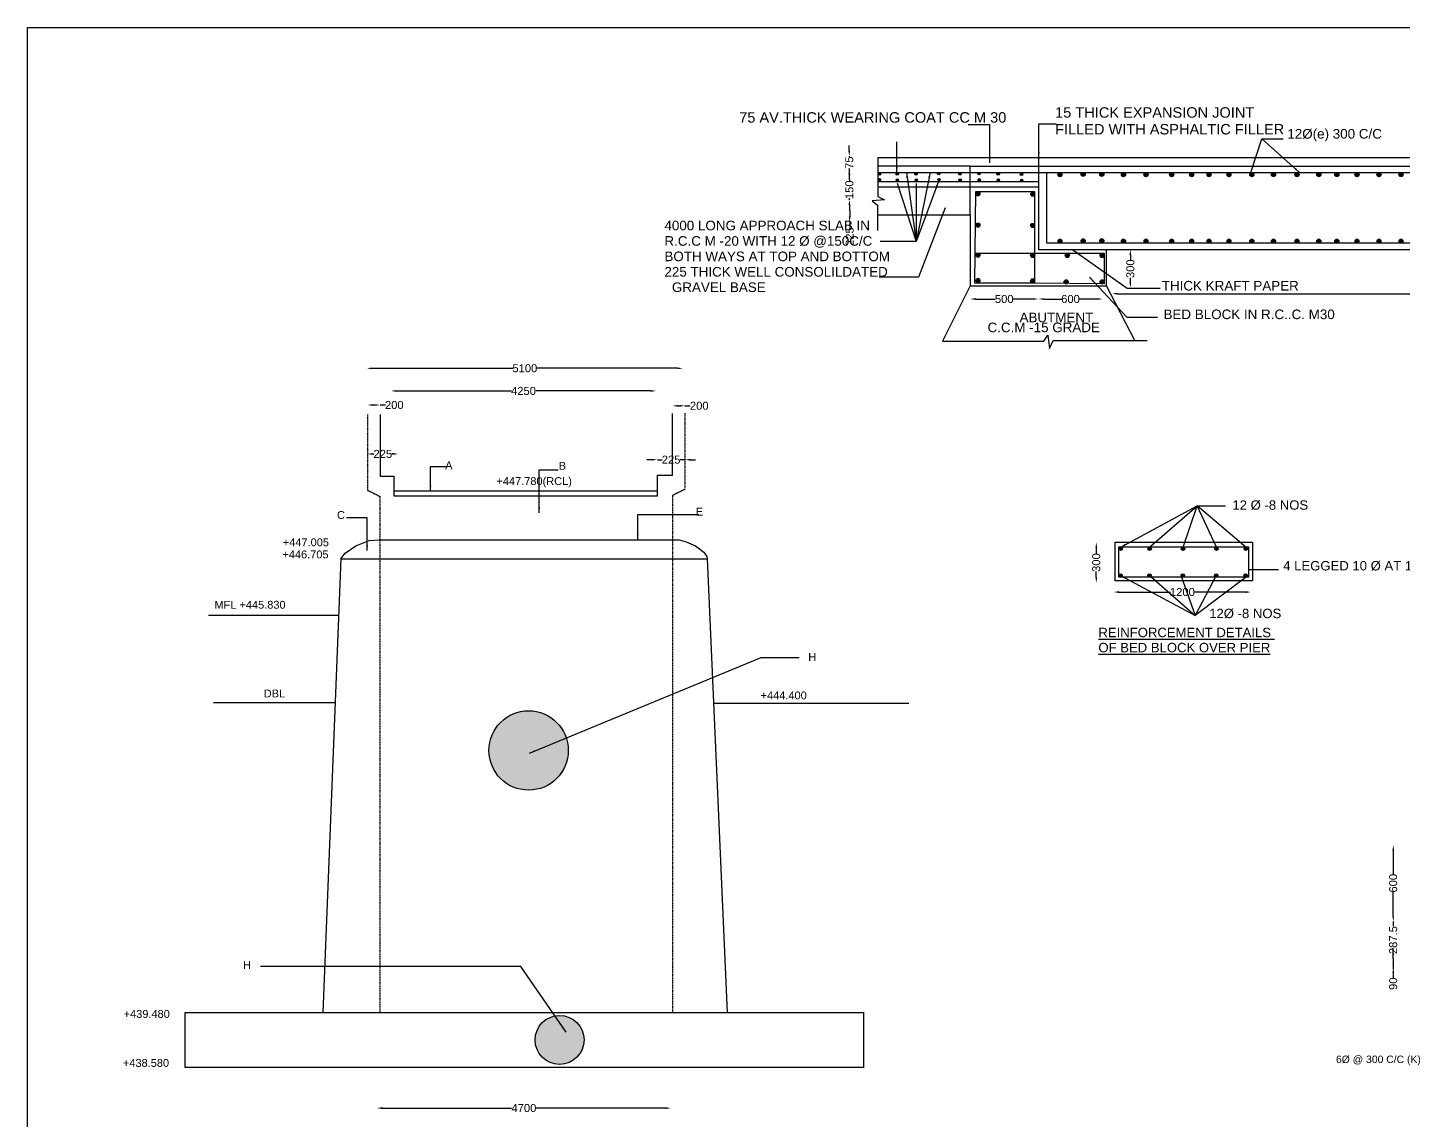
# Model space of a CAD drawing. Header units: metres. Extents: x -1552452794 to 344731, y 2311 to 4475819590.
# Drawn here: x 323314 to 333632, y 96759 to 104950 of the extents above; entities that cross this region are included whole.
import ezdxf

# ---------------------------------------------------------------- set-up
doc = ezdxf.new("R2010")
doc.units = ezdxf.units.M
doc.header["$MEASUREMENT"] = 0
doc.linetypes.add('DASHDOT', pattern=[1, 0.5, -0.25, 0, -0.25])
for name, color, linetype in [('DIMENSION', 7, 'Continuous'), ('DRAWING', 2, 'Continuous'), ('HATCH', 7, 'Continuous'), ('TEXT @ 1', 255, 'Continuous')]:
    doc.layers.add(name, color=color, linetype=linetype)
doc.styles.add('Annotative', font='arial.ttf')
doc.styles.get("Standard").update_dxf_attribs({"font": 'arial.ttf'})
doc.dimstyles.new('ISO-25', dxfattribs={"dimtxt": 60, "dimasz": 40, "dimexe": 1.25, "dimexo": 0.625, "dimtad": 0, "dimlfac": 100, "dimtxsty": 'Standard', "dimcen": 2.5, "dimse1": 1, "dimse2": 1, "dimadec": 0, "dimazin": 0, "dimtfac": 1, "dimtmove": 0, "dimatfit": 3, "dimfxl": 1, "dimarcsym": 0})
pattern_1 = [(50, (70.8844, 21.231), (8.96385498, -0.7842357), [0.9373016, -10.3103177]), (355, (70.884, 21.231), (-1.73402464, 9.40041197), [0.74984129, -8.24825417]), (100.4514445, (71.631, 21.1656), (7.2298303, 8.61617618), [0.7965838, -8.76242174]), (46.1842, (70.884, 23.73), (13.33769356, -2.06855318), [1.4059524, -15.46547656]), (96.6356355, (71.996, 23.558), (11.68080195, 12.17390577), [1.19487637, -13.14364]), (351.184164, (70.884, 23.73), (11.68080194, 12.17390576), [1.12476193, -12.37238126]), (21, (72.134, 23.1055), (7.45975921, -5.03167112), [0.9373016, -10.3103177]), (326, (72.134, 23.1055), (3.04079803, 9.0624574), [0.74984129, -8.24825417]), (71.4514447, (72.756, 22.686), (10.50055715, 4.03078625), [0.79658377, -8.76242174]), (37.5, (70.8844, 21.231), (0.151966026, 4.1602926), [0, -8.14827533, 0, -8.373227714, 0, -8.27949755]), (7.5, (70.8844, 21.231), (3.287673346, 4.9291031), [0, -4.77398953, 0, -7.960815006, 0, -3.155582086]), (327.5, (68.0975, 21.231), (6.671368383, -0.281876234), [0, -3.1243387, 0, -9.74793674, 0, -12.934762215]), (317.5, (66.848, 21.231), (7.28828447, 1.25104748), [0, -4.06164031, 0, -6.47362978, 0, -9.18555578])]

# ---------------------------------------------------------------- blocks, each defined once
blk = doc.blocks.new('*D7')
at = {"layer": 'Defpoints', "color": 0, "transparency": 16777216}
for p in [(330383, 103013), (330894, 103013), (330894, 102915)]:
    blk.add_point(p, dxfattribs=at)
at = {"layer": 'DIMENSION', "color": 0, "lineweight": -2, "transparency": 16777216}
for p, q in [((330423, 102915), (330571, 102915)), ((330854, 102915), (330705, 102915))]:
    blk.add_line(p, q, dxfattribs=at)
at = {"layer": 'DIMENSION', "color": 0, "transparency": 16777216}
for points in [[(330423, 102922), (330423, 102909), (330383, 102915)], [(330854, 102922), (330854, 102909), (330894, 102915)]]:
    blk.add_solid(points, dxfattribs=at)
at = {"layer": 'DIMENSION', "color": 0, "transparency": 16777216, "insert": (330638, 102915), "char_height": 60, "attachment_point": 5}
blk.add_mtext('500', dxfattribs=at)
blk = doc.blocks.new('*D8')
at = {"layer": 'Defpoints', "color": 0, "transparency": 16777216}
for p in [(330894, 102915), (331376, 102915), (331376, 102915)]:
    blk.add_point(p, dxfattribs=at)
at = {"layer": 'DIMENSION', "color": 0, "lineweight": -2, "transparency": 16777216}
for p, q in [((330934, 102915), (331068, 102915)), ((331336, 102915), (331202, 102915))]:
    blk.add_line(p, q, dxfattribs=at)
at = {"layer": 'DIMENSION', "color": 0, "transparency": 16777216}
for points in [[(330934, 102922), (330934, 102909), (330894, 102915)], [(331336, 102922), (331336, 102909), (331376, 102915)]]:
    blk.add_solid(points, dxfattribs=at)
at = {"layer": 'DIMENSION', "color": 0, "transparency": 16777216, "insert": (331135, 102915), "char_height": 60, "attachment_point": 5}
blk.add_mtext('600', dxfattribs=at)
blk = doc.blocks.new('*D9')
at = {"layer": 'Defpoints', "color": 0, "transparency": 16777216}
for p in [(331577, 103285), (331577, 102999), (331584, 102999)]:
    blk.add_point(p, dxfattribs=at)
at = {"layer": 'DIMENSION', "color": 0, "lineweight": -2, "transparency": 16777216}
for p, q in [((331584, 103245), (331584, 103209)), ((331584, 103039), (331584, 103075))]:
    blk.add_line(p, q, dxfattribs=at)
at = {"layer": 'DIMENSION', "color": 0, "transparency": 16777216}
for points in [[(331577, 103245), (331590, 103245), (331584, 103285)], [(331577, 103039), (331590, 103039), (331584, 102999)]]:
    blk.add_solid(points, dxfattribs=at)
at = {"layer": 'DIMENSION', "color": 0, "transparency": 16777216, "insert": (331584, 103142), "char_height": 60, "attachment_point": 5, "rotation": 90}
blk.add_mtext('300', dxfattribs=at)
blk = doc.blocks.new('*D10')
at = {"layer": 'Defpoints', "color": 0, "transparency": 16777216}
for p in [(329471, 103985), (329471, 103890), (329476, 103890)]:
    blk.add_point(p, dxfattribs=at)
at = {"layer": 'DIMENSION', "color": 0, "lineweight": -2, "transparency": 16777216}
for p, q in [((329476, 104025), (329476, 104065)), ((329476, 103985), (329476, 103981)), ((329476, 103890), (329476, 103894)), ((329476, 103850), (329476, 103810))]:
    blk.add_line(p, q, dxfattribs=at)
at = {"layer": 'DIMENSION', "color": 0, "transparency": 16777216}
for points in [[(329469, 104025), (329482, 104025), (329476, 103985)], [(329469, 103850), (329482, 103850), (329476, 103890)]]:
    blk.add_solid(points, dxfattribs=at)
at = {"layer": 'DIMENSION', "color": 0, "transparency": 16777216, "insert": (329476, 103937), "char_height": 60, "attachment_point": 5, "rotation": 90}
blk.add_mtext('75', dxfattribs=at)
blk = doc.blocks.new('*D11')
at = {"layer": 'Defpoints', "color": 0, "transparency": 16777216}
for p in [(329476, 103810), (329476, 103659), (329477, 103659)]:
    blk.add_point(p, dxfattribs=at)
at = {"layer": 'DIMENSION', "color": 0, "lineweight": -2, "transparency": 16777216}
for p, q in [((329477, 103850), (329477, 103890)), ((329477, 103810), (329477, 103798)), ((329477, 103659), (329477, 103670)), ((329477, 103619), (329477, 103579))]:
    blk.add_line(p, q, dxfattribs=at)
at = {"layer": 'DIMENSION', "color": 0, "transparency": 16777216}
for points in [[(329470, 103850), (329484, 103850), (329477, 103810)], [(329470, 103619), (329484, 103619), (329477, 103659)]]:
    blk.add_solid(points, dxfattribs=at)
at = {"layer": 'DIMENSION', "color": 0, "transparency": 16777216, "insert": (329477, 103734), "char_height": 60, "attachment_point": 5, "rotation": 90}
blk.add_mtext('150', dxfattribs=at)
blk = doc.blocks.new('*D12')
at = {"layer": 'Defpoints', "color": 0, "transparency": 16777216}
for p in [(329477, 103619), (329477, 103491), (329479, 103491)]:
    blk.add_point(p, dxfattribs=at)
at = {"layer": 'DIMENSION', "color": 0, "lineweight": -2, "transparency": 16777216}
for p, q in [((329479, 103579), (329479, 103531)), ((329479, 103491), (329479, 103451))]:
    blk.add_line(p, q, dxfattribs=at)
at = {"layer": 'DIMENSION', "color": 0, "transparency": 16777216}
for points in [[(329472, 103579), (329485, 103579), (329479, 103619)], [(329472, 103531), (329485, 103531), (329479, 103491)]]:
    blk.add_solid(points, dxfattribs=at)
at = {"layer": 'DIMENSION', "color": 0, "transparency": 16777216, "insert": (329479, 103383), "char_height": 60, "attachment_point": 5, "rotation": 90}
blk.add_mtext('225', dxfattribs=at)
blk = doc.blocks.new('*D13')
at = {"layer": 'Defpoints', "color": 0, "transparency": 16777216}
for p in [(331446, 102935), (340674, 102955), (340674, 102939)]:
    blk.add_point(p, dxfattribs=at)
at = {"layer": 'DIMENSION', "color": 0, "lineweight": -2, "transparency": 16777216}
for p, q in [((331486, 102955), (335970, 102955)), ((340634, 102955), (336150, 102955))]:
    blk.add_line(p, q, dxfattribs=at)
at = {"layer": 'DIMENSION', "color": 0, "transparency": 16777216}
for points in [[(331486, 102962), (331486, 102949), (331446, 102955)], [(340634, 102962), (340634, 102949), (340674, 102955)]]:
    blk.add_solid(points, dxfattribs=at)
at = {"layer": 'DIMENSION', "color": 0, "transparency": 16777216, "insert": (336060, 102955), "char_height": 60, "attachment_point": 5}
blk.add_mtext('9800', dxfattribs=at)
blk = doc.blocks.new('*D18')
at = {"layer": 'Defpoints', "color": 0, "transparency": 16777216}
for p in [(325934, 97156), (328138, 97156), (328138, 96852)]:
    blk.add_point(p, dxfattribs=at)
at = {"layer": 'DIMENSION', "color": 0, "lineweight": -2, "transparency": 16777216}
for p, q in [((325974, 96852), (326944, 96852)), ((328098, 96852), (327127, 96852))]:
    blk.add_line(p, q, dxfattribs=at)
at = {"layer": 'DIMENSION', "color": 0, "transparency": 16777216}
for points in [[(325974, 96859), (325974, 96845), (325934, 96852)], [(328098, 96859), (328098, 96845), (328138, 96852)]]:
    blk.add_solid(points, dxfattribs=at)
at = {"layer": 'DIMENSION', "color": 0, "transparency": 16777216, "insert": (327036, 96852), "char_height": 60, "attachment_point": 5}
blk.add_mtext('4700', dxfattribs=at)
blk = doc.blocks.new('*D24')
at = {"layer": 'Defpoints', "color": 0, "transparency": 16777216}
for p in [(325858, 102388), (328228, 102396), (328228, 102388)]:
    blk.add_point(p, dxfattribs=at)
at = {"layer": 'DIMENSION', "color": 0, "lineweight": -2, "transparency": 16777216}
for p, q in [((325898, 102396), (326953, 102396)), ((328188, 102396), (327133, 102396))]:
    blk.add_line(p, q, dxfattribs=at)
at = {"layer": 'DIMENSION', "color": 0, "transparency": 16777216}
for points in [[(325898, 102402), (325898, 102389), (325858, 102396)], [(328188, 102402), (328188, 102389), (328228, 102396)]]:
    blk.add_solid(points, dxfattribs=at)
at = {"layer": 'DIMENSION', "color": 0, "transparency": 16777216, "insert": (327043, 102396), "char_height": 60, "attachment_point": 5}
blk.add_mtext('5100', dxfattribs=at)
blk = doc.blocks.new('*D25')
at = {"layer": 'Defpoints', "color": 0, "transparency": 16777216}
for p in [(326040, 102217), (328027, 102226), (328027, 102217)]:
    blk.add_point(p, dxfattribs=at)
at = {"layer": 'DIMENSION', "color": 0, "lineweight": -2, "transparency": 16777216}
for p, q in [((326080, 102226), (326942, 102226)), ((327987, 102226), (327125, 102226))]:
    blk.add_line(p, q, dxfattribs=at)
at = {"layer": 'DIMENSION', "color": 0, "transparency": 16777216}
for points in [[(326080, 102233), (326080, 102220), (326040, 102226)], [(327987, 102233), (327987, 102220), (328027, 102226)]]:
    blk.add_solid(points, dxfattribs=at)
at = {"layer": 'DIMENSION', "color": 0, "transparency": 16777216, "insert": (327033, 102226), "char_height": 60, "attachment_point": 5}
blk.add_mtext('4250', dxfattribs=at)
blk = doc.blocks.new('*D26')
at = {"layer": 'Defpoints', "color": 0, "transparency": 16777216}
for p in [(328151, 102056), (328244, 102115), (328244, 102060)]:
    blk.add_point(p, dxfattribs=at)
at = {"layer": 'DIMENSION', "color": 0, "lineweight": -2, "transparency": 16777216}
for p, q in [((328191, 102115), (328204, 102115)), ((328244, 102115), (328284, 102115))]:
    blk.add_line(p, q, dxfattribs=at)
at = {"layer": 'DIMENSION', "color": 0, "transparency": 16777216}
for points in [[(328191, 102121), (328191, 102108), (328151, 102115)], [(328204, 102121), (328204, 102108), (328244, 102115)]]:
    blk.add_solid(points, dxfattribs=at)
at = {"layer": 'DIMENSION', "color": 0, "transparency": 16777216, "insert": (328351, 102115), "char_height": 60, "attachment_point": 5}
blk.add_mtext('200', dxfattribs=at)
blk = doc.blocks.new('*D27')
at = {"layer": 'Defpoints', "color": 0, "transparency": 16777216}
for p in [(325957, 102121), (325863, 102048), (325957, 102048)]:
    blk.add_point(p, dxfattribs=at)
at = {"layer": 'DIMENSION', "color": 0, "lineweight": -2, "transparency": 16777216}
for p, q in [((325903, 102121), (325917, 102121)), ((325957, 102121), (325997, 102121))]:
    blk.add_line(p, q, dxfattribs=at)
at = {"layer": 'DIMENSION', "color": 0, "transparency": 16777216}
for points in [[(325903, 102127), (325903, 102114), (325863, 102121)], [(325917, 102127), (325917, 102114), (325957, 102121)]]:
    blk.add_solid(points, dxfattribs=at)
at = {"layer": 'DIMENSION', "color": 0, "transparency": 16777216, "insert": (326064, 102121), "char_height": 60, "attachment_point": 5}
blk.add_mtext('200', dxfattribs=at)
blk = doc.blocks.new('*D28')
at = {"layer": 'Defpoints', "color": 0, "transparency": 16777216}
for p in [(326093, 101754), (325863, 101695), (326093, 101695)]:
    blk.add_point(p, dxfattribs=at)
at = {"layer": 'DIMENSION', "color": 0, "lineweight": -2, "transparency": 16777216}
for p, q in [((325903, 101754), (325910, 101754)), ((326053, 101754), (326045, 101754))]:
    blk.add_line(p, q, dxfattribs=at)
at = {"layer": 'DIMENSION', "color": 0, "transparency": 16777216}
for points in [[(325903, 101761), (325903, 101747), (325863, 101754)], [(326053, 101761), (326053, 101747), (326093, 101754)]]:
    blk.add_solid(points, dxfattribs=at)
at = {"layer": 'DIMENSION', "color": 0, "transparency": 16777216, "insert": (325978, 101754), "char_height": 60, "attachment_point": 5}
blk.add_mtext('225', dxfattribs=at)
blk = doc.blocks.new('*D29')
at = {"layer": 'Defpoints', "color": 0, "transparency": 16777216}
for p in [(328037, 101711), (328244, 101711), (328244, 101711)]:
    blk.add_point(p, dxfattribs=at)
at = {"layer": 'DIMENSION', "color": 0, "lineweight": -2, "transparency": 16777216}
for p, q in [((327997, 101711), (327957, 101711)), ((328037, 101711), (328072, 101711)), ((328244, 101711), (328208, 101711)), ((328284, 101711), (328324, 101711))]:
    blk.add_line(p, q, dxfattribs=at)
at = {"layer": 'DIMENSION', "color": 0, "transparency": 16777216}
for points in [[(327997, 101717), (327997, 101704), (328037, 101711)], [(328284, 101717), (328284, 101704), (328244, 101711)]]:
    blk.add_solid(points, dxfattribs=at)
at = {"layer": 'DIMENSION', "color": 0, "transparency": 16777216, "insert": (328140, 101711), "char_height": 60, "attachment_point": 5}
blk.add_mtext('225', dxfattribs=at)
blk = doc.blocks.new('*D30')
at = {"layer": 'Defpoints', "color": 0, "transparency": 16777216}
for p in [(331459, 100726), (332488, 100720), (332488, 100719)]:
    blk.add_point(p, dxfattribs=at)
at = {"layer": 'HATCH', "color": 0, "lineweight": -2, "transparency": 16777216}
for p, q in [((331499, 100719), (331886, 100719)), ((332448, 100719), (332061, 100719))]:
    blk.add_line(p, q, dxfattribs=at)
at = {"layer": 'HATCH', "color": 0, "transparency": 16777216}
for points in [[(331499, 100726), (331499, 100712), (331459, 100719)], [(332448, 100726), (332448, 100712), (332488, 100719)]]:
    blk.add_solid(points, dxfattribs=at)
at = {"layer": 'HATCH', "color": 0, "transparency": 16777216, "insert": (331974, 100719), "char_height": 60, "attachment_point": 5}
blk.add_mtext('1200', dxfattribs=at)
blk = doc.blocks.new('*D31')
at = {"layer": 'Defpoints', "color": 0, "transparency": 16777216}
for p in [(331338, 101092), (331328, 100789), (331335, 100789)]:
    blk.add_point(p, dxfattribs=at)
at = {"layer": 'HATCH', "color": 0, "lineweight": -2, "transparency": 16777216}
for p, q in [((331328, 101052), (331328, 101007)), ((331328, 100829), (331328, 100874))]:
    blk.add_line(p, q, dxfattribs=at)
at = {"layer": 'HATCH', "color": 0, "transparency": 16777216}
for points in [[(331322, 101052), (331335, 101052), (331328, 101092)], [(331322, 100829), (331335, 100829), (331328, 100789)]]:
    blk.add_solid(points, dxfattribs=at)
at = {"layer": 'HATCH', "color": 0, "transparency": 16777216, "insert": (331328, 100940), "char_height": 60, "attachment_point": 5, "rotation": 90}
blk.add_mtext('300', dxfattribs=at)
blk = doc.blocks.new('*D73')
at = {"layer": 'Defpoints', "color": 0, "transparency": 16777216}
for p in [(333573, 98823), (333555, 98250), (333573, 98250)]:
    blk.add_point(p, dxfattribs=at)
at = {"layer": 'DIMENSION', "color": 0, "lineweight": -2, "transparency": 16777216}
for p, q in [((333555, 98783), (333555, 98604)), ((333555, 98290), (333555, 98470))]:
    blk.add_line(p, q, dxfattribs=at)
at = {"layer": 'DIMENSION', "color": 0, "transparency": 16777216}
for points in [[(333549, 98783), (333562, 98783), (333555, 98823)], [(333549, 98290), (333562, 98290), (333555, 98250)]]:
    blk.add_solid(points, dxfattribs=at)
at = {"layer": 'DIMENSION', "color": 0, "transparency": 16777216, "insert": (333555, 98537), "char_height": 60, "attachment_point": 5, "rotation": 90}
blk.add_mtext('600', dxfattribs=at)
blk = doc.blocks.new('*D74')
at = {"layer": 'Defpoints', "color": 0, "transparency": 16777216}
for p in [(333555, 98250), (333555, 97972), (333555, 97972)]:
    blk.add_point(p, dxfattribs=at)
at = {"layer": 'DIMENSION', "color": 0, "lineweight": -2, "transparency": 16777216}
for p, q in [((333555, 98290), (333555, 98330)), ((333555, 98250), (333555, 98214)), ((333555, 97972), (333555, 98008)), ((333555, 97932), (333555, 97892))]:
    blk.add_line(p, q, dxfattribs=at)
at = {"layer": 'DIMENSION', "color": 0, "transparency": 16777216}
for points in [[(333549, 98290), (333562, 98290), (333555, 98250)], [(333549, 97932), (333562, 97932), (333555, 97972)]]:
    blk.add_solid(points, dxfattribs=at)
at = {"layer": 'DIMENSION', "color": 0, "transparency": 16777216, "insert": (333555, 98111), "char_height": 60, "attachment_point": 5, "rotation": 90}
blk.add_mtext('287.5', dxfattribs=at)
blk = doc.blocks.new('*D75')
at = {"layer": 'Defpoints', "color": 0, "transparency": 16777216}
for p in [(333555, 97972), (333555, 97907), (333555, 97907)]:
    blk.add_point(p, dxfattribs=at)
at = {"layer": 'DIMENSION', "color": 0, "lineweight": -2, "transparency": 16777216}
for p, q in [((333555, 98012), (333555, 98052)), ((333555, 97972), (333555, 97907)), ((333555, 97867), (333555, 97827))]:
    blk.add_line(p, q, dxfattribs=at)
at = {"layer": 'DIMENSION', "color": 0, "transparency": 16777216}
for points in [[(333549, 98012), (333562, 98012), (333555, 97972)], [(333549, 97867), (333562, 97867), (333555, 97907)]]:
    blk.add_solid(points, dxfattribs=at)
at = {"layer": 'DIMENSION', "color": 0, "transparency": 16777216, "insert": (333555, 97784), "char_height": 60, "attachment_point": 5, "rotation": 90}
blk.add_mtext('90', dxfattribs=at)

msp = doc.modelspace()

# ---------------------------------------------------------------- hatches: boundary and pattern name
at = {"layer": 'HATCH'}
h = msp.add_hatch(color=256, dxfattribs=at)
h.dxf.hatch_style = 1
h.paths.add_polyline_path([(329693.1085, 103852.29566, 1), (329711.40304, 103852.29566, 1)])
h = msp.add_hatch(color=256, dxfattribs=at)
h.dxf.hatch_style = 1
h.paths.add_polyline_path([(329693.1085, 103809.96862, 1), (329711.40304, 103809.96862, 1)])
h = msp.add_hatch(color=256, dxfattribs=at)
h.dxf.hatch_style = 1
h.paths.add_polyline_path([(329826.20791, 103852.29566, 1), (329844.50245, 103852.29566, 1)])
h = msp.add_hatch(color=256, dxfattribs=at)
h.dxf.hatch_style = 1
h.paths.add_polyline_path([(329827.68784, 103806.26981, 1), (329845.98238, 103806.26981, 1)])
h = msp.add_hatch(color=256, dxfattribs=at)
h.dxf.hatch_style = 1
h.paths.add_polyline_path([(329967.80995, 103853.41913, 1), (329986.10448, 103853.41913, 1)])
h = msp.add_hatch(color=256, dxfattribs=at)
h.dxf.hatch_style = 1
h.paths.add_polyline_path([(329969.28988, 103807.39328, 1), (329987.58441, 103807.39328, 1)])
h = msp.add_hatch(color=256, dxfattribs=at)
h.dxf.hatch_style = 1
h.paths.add_polyline_path([(330137.50585, 103854.54143, 1), (330155.80039, 103854.54143, 1)])
h = msp.add_hatch(color=256, dxfattribs=at)
h.dxf.hatch_style = 1
h.paths.add_polyline_path([(330138.98578, 103808.51558, 1), (330157.28032, 103808.51558, 1)])
h = msp.add_hatch(color=256, dxfattribs=at)
h.dxf.hatch_style = 1
h.paths.add_polyline_path([(330296.97384, 103853.30643, 1), (330315.26838, 103853.30643, 1)])
h = msp.add_hatch(color=256, dxfattribs=at)
h.dxf.hatch_style = 1
h.paths.add_polyline_path([(330298.45377, 103807.28058, 1), (330316.74831, 103807.28058, 1)])
h = msp.add_hatch(color=256, dxfattribs=at)
h.dxf.hatch_style = 1
h.paths.add_polyline_path([(330439.71775, 103854.0155, 1), (330458.01229, 103854.0155, 1)])
h = msp.add_hatch(color=256, dxfattribs=at)
h.dxf.hatch_style = 1
h.paths.add_polyline_path([(330441.19768, 103807.98965, 1), (330459.49222, 103807.98965, 1)])
h = msp.add_hatch(color=256, dxfattribs=at)
h.dxf.hatch_style = 1
h.paths.add_polyline_path([(330583.1719, 103853.30643, 1), (330601.46644, 103853.30643, 1)])
h = msp.add_hatch(color=256, dxfattribs=at)
h.dxf.hatch_style = 1
h.paths.add_polyline_path([(330584.65183, 103807.28058, 1), (330602.94637, 103807.28058, 1)])
h = msp.add_hatch(color=256, dxfattribs=at)
h.dxf.hatch_style = 1
h.paths.add_polyline_path([(330758.39045, 103850.47604, 1), (330776.68499, 103850.47604, 1)])
h = msp.add_hatch(color=256, dxfattribs=at)
h.dxf.hatch_style = 1
h.paths.add_polyline_path([(330759.87038, 103804.45019, 1), (330778.16492, 103804.45019, 1)])
h = msp.add_hatch(color=256, dxfattribs=at)
h.dxf.hatch_style = 1
h.paths.add_polyline_path([(331071.18141, 103846.50457, 1), (331040.18678, 103846.50457, 1)])
h = msp.add_hatch(color=256, dxfattribs=at)
h.dxf.hatch_style = 1
h.paths.add_polyline_path([(331245.23053, 103848.7926, 1), (331214.23591, 103848.7926, 1)])
h = msp.add_hatch(color=256, dxfattribs=at)
h.dxf.hatch_style = 1
h.paths.add_polyline_path([(331384.92842, 103848.7926, 1), (331353.93379, 103848.7926, 1)])
h = msp.add_hatch(color=256, dxfattribs=at)
h.dxf.hatch_style = 1
h.paths.add_polyline_path([(331547.52815, 103846.50457, 1), (331516.53353, 103846.50457, 1)])
h = msp.add_hatch(color=256, dxfattribs=at)
h.dxf.hatch_style = 1
h.paths.add_polyline_path([(331716.99752, 103846.50457, 1), (331686.00289, 103846.50457, 1)])
h = msp.add_hatch(color=256, dxfattribs=at)
h.dxf.hatch_style = 1
h.paths.add_polyline_path([(331909.36873, 103846.50457, 1), (331878.37411, 103846.50457, 1)])
h = msp.add_hatch(color=256, dxfattribs=at)
h.dxf.hatch_style = 1
h.paths.add_polyline_path([(332059.09861, 103846.50457, 1), (332028.10399, 103846.50457, 1)])
h = msp.add_hatch(color=256, dxfattribs=at)
h.dxf.hatch_style = 1
h.paths.add_polyline_path([(332189.63698, 103846.50457, 1), (332158.64236, 103846.50457, 1)])
h = msp.add_hatch(color=256, dxfattribs=at)
h.dxf.hatch_style = 1
h.paths.add_polyline_path([(332338.49439, 103846.50457, 1), (332307.49976, 103846.50457, 1)])
h = msp.add_hatch(color=256, dxfattribs=at)
h.dxf.hatch_style = 1
h.paths.add_polyline_path([(332510.25363, 103846.50457, 1), (332479.25901, 103846.50457, 1)])
h = msp.add_hatch(color=256, dxfattribs=at)
h.dxf.hatch_style = 1
h.paths.add_polyline_path([(332672.85336, 103846.50457, 1), (332641.85874, 103846.50457, 1)])
h = msp.add_hatch(color=256, dxfattribs=at)
h.dxf.hatch_style = 1
h.paths.add_polyline_path([(332849.19543, 103846.50457, 1), (332818.2008, 103846.50457, 1)])
h = msp.add_hatch(color=256, dxfattribs=at)
h.dxf.hatch_style = 1
h.paths.add_polyline_path([(333012.77172, 103846.50457, 1), (332981.7771, 103846.50457, 1)])
h = msp.add_hatch(color=256, dxfattribs=at)
h.dxf.hatch_style = 1
h.paths.add_polyline_path([(333147.88985, 103846.50457, 1), (333116.89523, 103846.50457, 1)])
h = msp.add_hatch(color=256, dxfattribs=at)
h.dxf.hatch_style = 1
h.paths.add_polyline_path([(333299.03713, 103846.50457, 1), (333268.04251, 103846.50457, 1)])
h = msp.add_hatch(color=256, dxfattribs=at)
h.dxf.hatch_style = 1
h.paths.add_polyline_path([(333463.92674, 103846.50457, 1), (333432.93212, 103846.50457, 1)])
h = msp.add_hatch(color=256, dxfattribs=at)
h.dxf.hatch_style = 1
h.paths.add_polyline_path([(333628.81635, 103846.50457, 1), (333597.82173, 103846.50457, 1)])
h = msp.add_hatch(color=256, dxfattribs=at)
h.dxf.hatch_style = 1
h.paths.add_polyline_path([(330456.12865, 103703.57275, 1), (330425.13402, 103703.57275, 1)])
h = msp.add_hatch(color=256, dxfattribs=at)
h.dxf.hatch_style = 1
h.paths.add_polyline_path([(330866.94752, 103701.04993, 1), (330835.9529, 103701.04993, 1)])
h = msp.add_hatch(color=256, dxfattribs=at)
h.dxf.hatch_style = 1
h.paths.add_polyline_path([(330456.12865, 103468.97663, 1), (330425.13402, 103468.97663, 1)])
h = msp.add_hatch(color=256, dxfattribs=at)
h.dxf.hatch_style = 1
h.paths.add_polyline_path([(330866.94752, 103466.45382, 1), (330835.9529, 103466.45382, 1)])
h = msp.add_hatch(color=256, dxfattribs=at)
h.dxf.hatch_style = 1
h.paths.add_polyline_path([(331071.18141, 103348.79638, 1), (331040.18678, 103348.79638, 1)])
h = msp.add_hatch(color=256, dxfattribs=at)
h.dxf.hatch_style = 1
h.paths.add_polyline_path([(331245.23053, 103351.08441, 1), (331214.23591, 103351.08441, 1)])
h = msp.add_hatch(color=256, dxfattribs=at)
h.dxf.hatch_style = 1
h.paths.add_polyline_path([(331384.92842, 103351.08441, 1), (331353.93379, 103351.08441, 1)])
h = msp.add_hatch(color=256, dxfattribs=at)
h.dxf.hatch_style = 1
h.paths.add_polyline_path([(331547.52815, 103348.79638, 1), (331516.53353, 103348.79638, 1)])
h = msp.add_hatch(color=256, dxfattribs=at)
h.dxf.hatch_style = 1
h.paths.add_polyline_path([(331716.99752, 103348.79638, 1), (331686.00289, 103348.79638, 1)])
h = msp.add_hatch(color=256, dxfattribs=at)
h.dxf.hatch_style = 1
h.paths.add_polyline_path([(331909.36873, 103348.79638, 1), (331878.37411, 103348.79638, 1)])
h = msp.add_hatch(color=256, dxfattribs=at)
h.dxf.hatch_style = 1
h.paths.add_polyline_path([(332059.09861, 103348.79638, 1), (332028.10399, 103348.79638, 1)])
h = msp.add_hatch(color=256, dxfattribs=at)
h.dxf.hatch_style = 1
h.paths.add_polyline_path([(332189.63698, 103348.79638, 1), (332158.64236, 103348.79638, 1)])
h = msp.add_hatch(color=256, dxfattribs=at)
h.dxf.hatch_style = 1
h.paths.add_polyline_path([(332338.49439, 103348.79638, 1), (332307.49976, 103348.79638, 1)])
h = msp.add_hatch(color=256, dxfattribs=at)
h.dxf.hatch_style = 1
h.paths.add_polyline_path([(332510.25363, 103348.79638, 1), (332479.25901, 103348.79638, 1)])
h = msp.add_hatch(color=256, dxfattribs=at)
h.dxf.hatch_style = 1
h.paths.add_polyline_path([(332672.85336, 103348.79638, 1), (332641.85874, 103348.79638, 1)])
h = msp.add_hatch(color=256, dxfattribs=at)
h.dxf.hatch_style = 1
h.paths.add_polyline_path([(332849.19543, 103348.79638, 1), (332818.2008, 103348.79638, 1)])
h = msp.add_hatch(color=256, dxfattribs=at)
h.dxf.hatch_style = 1
h.paths.add_polyline_path([(333012.77172, 103348.79638, 1), (332981.7771, 103348.79638, 1)])
h = msp.add_hatch(color=256, dxfattribs=at)
h.dxf.hatch_style = 1
h.paths.add_polyline_path([(333147.88985, 103348.79638, 1), (333116.89523, 103348.79638, 1)])
h = msp.add_hatch(color=256, dxfattribs=at)
h.dxf.hatch_style = 1
h.paths.add_polyline_path([(333299.03713, 103348.79638, 1), (333268.04251, 103348.79638, 1)])
h = msp.add_hatch(color=256, dxfattribs=at)
h.dxf.hatch_style = 1
h.paths.add_polyline_path([(333463.92674, 103348.79638, 1), (333432.93212, 103348.79638, 1)])
h = msp.add_hatch(color=256, dxfattribs=at)
h.dxf.hatch_style = 1
h.paths.add_polyline_path([(333628.81635, 103348.79638, 1), (333597.82173, 103348.79638, 1)])
h = msp.add_hatch(color=256, dxfattribs=at)
h.dxf.hatch_style = 1
h.paths.add_polyline_path([(330456.12865, 103244.1689, 1), (330425.13402, 103244.1689, 1)])
h = msp.add_hatch(color=256, dxfattribs=at)
h.dxf.hatch_style = 1
h.paths.add_polyline_path([(330866.94752, 103241.64609, 1), (330835.9529, 103241.64609, 1)])
h = msp.add_hatch(color=256, dxfattribs=at)
h.dxf.hatch_style = 1
h.paths.add_polyline_path([(331127.06913, 103241.64609, 1), (331096.07451, 103241.64609, 1)])
h = msp.add_hatch(color=256, dxfattribs=at)
h.dxf.hatch_style = 1
h.paths.add_polyline_path([(331387.18768, 103241.64609, 1), (331356.19306, 103241.64609, 1)])
h = msp.add_hatch(color=256, dxfattribs=at)
h.dxf.hatch_style = 1
h.paths.add_polyline_path([(330456.12865, 103053.58531, 1), (330425.13402, 103053.58531, 1)])
h = msp.add_hatch(color=256, dxfattribs=at)
h.dxf.hatch_style = 1
h.paths.add_polyline_path([(330866.94752, 103051.0625, 1), (330835.9529, 103051.0625, 1)])
h = msp.add_hatch(color=256, dxfattribs=at)
h.dxf.hatch_style = 1
h.paths.add_polyline_path([(331118.02901, 103044.04111, 1), (331087.03439, 103044.04111, 1)])
h = msp.add_hatch(color=256, dxfattribs=at)
h.dxf.hatch_style = 1
h.paths.add_polyline_path([(331388.1918, 103044.04111, 1), (331357.19718, 103044.04111, 1)])
h = msp.add_hatch(color=250, dxfattribs=at)
h.dxf.hatch_style = 1
h.paths.add_polyline_path([(331498.04733, 101043.51612, 1), (331523.82553, 101043.51612, 1)])
h = msp.add_hatch(color=250, dxfattribs=at)
h.dxf.hatch_style = 1
h.paths.add_polyline_path([(331715.65469, 101043.51612, 1), (331741.43289, 101043.51612, 1)])
h = msp.add_hatch(color=250, dxfattribs=at)
h.dxf.hatch_style = 1
h.paths.add_polyline_path([(331965.86932, 101043.51612, 1), (331991.64752, 101043.51612, 1)])
h = msp.add_hatch(color=250, dxfattribs=at)
h.dxf.hatch_style = 1
h.paths.add_polyline_path([(332216.11471, 101043.51612, 1), (332241.89291, 101043.51612, 1)])
h = msp.add_hatch(color=250, dxfattribs=at)
h.dxf.hatch_style = 1
h.paths.add_polyline_path([(332436.15223, 101043.51612, 1), (332461.93043, 101043.51612, 1)])
h = msp.add_hatch(color=250, dxfattribs=at)
h.dxf.hatch_style = 1
h.paths.add_polyline_path([(331506.5793, 100831.0288), (331512.83264, 100831.0288, 0.3441372331), (331522.59507, 100843.53291, 1), (331496.81687, 100843.53291, 0.3441372331)])
h = msp.add_hatch(color=250, dxfattribs=at)
h.dxf.hatch_style = 1
h.paths.add_polyline_path([(331740.20243, 100843.53291, 1), (331714.42423, 100843.53291, 0.3441372331), (331724.18666, 100831.0288), (331730.44, 100831.0288, 0.3441372331)])
h = msp.add_hatch(color=250, dxfattribs=at)
h.dxf.hatch_style = 1
h.paths.add_polyline_path([(331990.41705, 100843.53291, 1), (331964.63886, 100843.53291, 0.3441372331), (331974.40129, 100831.0288), (331980.65462, 100831.0288, 0.3441372331)])
h = msp.add_hatch(color=250, dxfattribs=at)
h.dxf.hatch_style = 1
h.paths.add_polyline_path([(332240.66244, 100843.53291, 1), (332214.88424, 100843.53291, 0.3441372331), (332224.64667, 100831.0288), (332230.90001, 100831.0288, 0.3441372331)])
h = msp.add_hatch(color=250, dxfattribs=at)
h.dxf.hatch_style = 1
h.paths.add_polyline_path([(332460.69997, 100843.53291, 1), (332434.92177, 100843.53291, 0.3441372331), (332444.6842, 100831.0288), (332450.93754, 100831.0288, 0.3441372331)])
h = msp.add_hatch(dxfattribs=at)
h.set_pattern_fill('AR-CONC', color=256, scale=1.249735)
h.set_pattern_definition(pattern_1)
h.paths.add_polyline_path([(327368.44259, 99532.07849, 1), (326773.55498, 99532.07849, 1)])
h = msp.add_hatch(dxfattribs=at)
h.set_pattern_fill('AR-CONC', color=256, scale=1.249735)
h.set_pattern_definition(pattern_1)
h.paths.add_polyline_path([(327486.86274, 97362.3987, 1), (327119.93116, 97362.3987, 1)])

# ---------------------------------------------------------------- linework, layer by layer
at = {"layer": 'DRAWING'}
for points in [[(323313.58887, 104949.56104), (344682.94834, 104949.56104), (344682.94834, 89526.89585), (323313.58887, 89526.89585)], [(331471.06943, 101093.41461), (332500.1363, 101093.41461), (332500.1363, 100803.44898), (331471.06943, 100803.44898)], [(332468.57493, 100831.0288), (331496.81687, 100831.0288), (331496.81687, 101056.92855), (332468.57493, 101056.92855)]]:
    msp.add_lwpolyline(points, close=True, dxfattribs=at)
for points in [[(329689.73611, 103974.48546), (329689.73611, 103683.97891), (329740.23595, 103659.43657), (329646.71417, 103649.84748), (329687.60795, 103619.30456), (329687.60795, 103429.44616)], [(329687.60795, 103545.71073), (330382.62331, 103545.71073), (330382.62331, 103910.45514), (329689.73611, 103910.45514)], [(329689.73611, 103974.48546), (342634.91928, 103974.48546), (342634.91928, 103745.09116), (342681.78328, 103720.76118), (342589.47022, 103707.31582), (342626.65176, 103680.42477), (342626.65176, 103284.90831), (330897.58373, 103284.90831), (330897.58373, 103974.48546)], [(330382.62331, 103910.45514), (339498.46723, 103910.45514), (342634.91928, 103910.45514)], [(329689.73611, 103863.41349), (331761.95541, 103863.41349), (341191.23336, 103863.41349), (341191.23336, 103333.37368), (330956.87794, 103333.37368), (330956.87794, 103863.41349)], [(329689.73611, 103796.45529), (330897.58373, 103796.45529)], [(330897.58373, 103753.83723), (329689.73611, 103753.83723)], [(330425.29593, 103720.73459), (330864.26678, 103720.73459), (330864.26678, 103034.79068), (330416.96393, 103034.79068), (330425.29593, 103720.73459)], [(330382.62331, 103545.71073), (330382.62331, 103013.22771), (331405.04857, 103013.22771), (331405.04857, 103284.90831)], [(330419.6803, 103258.41982), (331388.12137, 103258.41982), (331388.12137, 103029.60197), (330864.26678, 103034.79068)], [(330382.62331, 103013.22771), (330173.83099, 102598.91528), (330934.5343, 102598.91528), (330964.21365, 102645.28919), (330977.0837, 102545.0485), (331005.17499, 102604.2791), (331709.14238, 102604.2791)], [(331618.10559, 102604.2791), (331405.04857, 103013.22771)], [(325956.90255, 102050.3249), (325956.90255, 101586.92258), (326059.82462, 101586.92258), (326059.82462, 101440.07681), (328037.38256, 101440.07681), (328037.38256, 101593.97919), (328150.67644, 101593.97919), (328150.67644, 102056.20051)], [(326059.82462, 101476.81203), (328037.38256, 101476.81203)], [(325663.71852, 100966.91076), (325695.8105, 101010.32223), (325776.76443, 101064.45185), (325876.12005, 101104.68895), (325951.84829, 101110.65027)], [(325951.84829, 101110.65027), (328199.71902, 101110.65027), (328252.03723, 101096.06512), (328321.61524, 101065.18087), (328385.1808, 101018.85332), (328407.94488, 100984.96493), (328410.66947, 100966.91076)], [(325663.71852, 100966.91076), (325527.18606, 97569.11822)], [(325663.71852, 100966.91076), (328410.66947, 100966.91076), (328561.33918, 97569.11822)], [(325646.71275, 100543.69944), (324670.78991, 100543.69944)], [(325620.37312, 99888.20256), (324708.04555, 99888.20256)], [(328458.59102, 99886.21914), (329921.76572, 99886.21914)], [(324505.20538, 97569.11822), (329582.64636, 97569.11822), (329582.64636, 97156.32603), (324494.98358, 97156.32603), (324494.98358, 97569.22036), (324505.20538, 97569.11822)]]:
    msp.add_lwpolyline(points, dxfattribs=at)
at = {"layer": 'DRAWING', "linetype": 'DASHDOT'}
for points in [[(328243.50835, 102059.61436), (328243.50835, 101498.0159), (328243.50835, 101488.96358), (328149.64783, 101442.66655), (328149.64783, 97569.11822)], [(325862.70528, 102048.46536), (325862.70528, 101492.14498), (325862.70528, 101482.0948), (325956.13415, 101436.62071), (325956.13415, 97569.11822)]]:
    msp.add_lwpolyline(points, dxfattribs=at)
at = {"layer": 'HATCH'}
for centre, radius in [((329702.25577, 103852.29566), 9.14727), ((329702.25577, 103809.96862), 9.14727), ((329835.35518, 103852.29566), 9.14727), ((329836.83511, 103806.26981), 9.14727), ((329976.95721, 103853.41913), 9.14727), ((329978.43714, 103807.39328), 9.14727), ((330146.65312, 103854.54143), 9.14727), ((330148.13305, 103808.51558), 9.14727), ((330306.12111, 103853.30643), 9.14727), ((330307.60104, 103807.28058), 9.14727), ((330448.86502, 103854.0155), 9.14727), ((330450.34495, 103807.98965), 9.14727), ((330592.31917, 103853.30643), 9.14727), ((330593.7991, 103807.28058), 9.14727), ((330767.53772, 103850.47604), 9.14727), ((330769.01765, 103804.45019), 9.14727), ((331055.6841, 103846.50457), 15.49731), ((331229.73322, 103848.7926), 15.49731), ((331369.43111, 103848.7926), 15.49731), ((331532.03084, 103846.50457), 15.49731), ((331701.50021, 103846.50457), 15.49731), ((331893.87142, 103846.50457), 15.49731), ((332043.6013, 103846.50457), 15.49731), ((332174.13967, 103846.50457), 15.49731), ((332322.99707, 103846.50457), 15.49731), ((332494.75632, 103846.50457), 15.49731), ((332657.35605, 103846.50457), 15.49731), ((332833.69811, 103846.50457), 15.49731), ((332997.27441, 103846.50457), 15.49731), ((333132.39254, 103846.50457), 15.49731), ((333283.53982, 103846.50457), 15.49731), ((333448.42943, 103846.50457), 15.49731), ((333613.31904, 103846.50457), 15.49731), ((330440.63134, 103703.57275), 15.49731), ((330851.45021, 103701.04993), 15.49731), ((330440.63134, 103468.97663), 15.49731), ((330851.45021, 103466.45382), 15.49731), ((331055.6841, 103348.79638), 15.49731), ((331229.73322, 103351.08441), 15.49731), ((331369.43111, 103351.08441), 15.49731), ((331532.03084, 103348.79638), 15.49731), ((331701.50021, 103348.79638), 15.49731), ((331893.87142, 103348.79638), 15.49731), ((332043.6013, 103348.79638), 15.49731), ((332174.13967, 103348.79638), 15.49731), ((332322.99707, 103348.79638), 15.49731), ((332494.75632, 103348.79638), 15.49731), ((332657.35605, 103348.79638), 15.49731), ((332833.69811, 103348.79638), 15.49731), ((332997.27441, 103348.79638), 15.49731), ((333132.39254, 103348.79638), 15.49731), ((333283.53982, 103348.79638), 15.49731), ((333448.42943, 103348.79638), 15.49731), ((333613.31904, 103348.79638), 15.49731), ((330440.63134, 103244.1689), 15.49731), ((330851.45021, 103241.64609), 15.49731), ((331111.57182, 103241.64609), 15.49731), ((331371.69037, 103241.64609), 15.49731), ((330440.63134, 103053.58531), 15.49731), ((330851.45021, 103051.0625), 15.49731), ((331102.5317, 103044.04111), 15.49731), ((331372.69449, 103044.04111), 15.49731), ((331510.93643, 101043.51612), 12.8891), ((331728.54379, 101043.51612), 12.8891), ((331978.75842, 101043.51612), 12.8891), ((332229.00381, 101043.51612), 12.8891), ((332449.04133, 101043.51612), 12.8891), ((331509.70597, 100843.53291), 12.8891), ((331727.31333, 100843.53291), 12.8891), ((331977.52796, 100843.53291), 12.8891), ((332227.77334, 100843.53291), 12.8891), ((332447.81087, 100843.53291), 12.8891), ((327070.99879, 99532.07849), 297.44381), ((327303.39695, 97362.3987), 183.46579)]:
    msp.add_circle(centre, radius, dxfattribs=at)

# ---------------------------------------------------------------- texts
at = {"layer": 'TEXT @ 1', "style": 'Annotative'}
for s, height, p in [('15 THICK EXPANSION JOINT ', 78.2214017, (331019.51749, 104274.00165)), ('75 AV.THICK WEARING COAT CC M 30', 78.2214017, (328650.35055, 104236.91895)), ('FILLED WITH ASPHALTIC FILLER', 78.2214017, (331019.51749, 104148.34585)), ('12Ø(e) 300 C/C', 71.9302085, (332760.98529, 104117.30645)), ('4000 LONG APPROACH SLAB IN ', 71.9302085, (328089.84772, 103429.83365)), ('R.C.C M -20 WITH 12 Ø @150C/C', 71.9302085, (328089.84772, 103314.2841)), ('BOTH WAYS AT TOP AND BOTTOM', 71.9302085, (328089.84772, 103198.73454)), ('225 THICK WELL CONSOLILDATED ', 71.9302085, (328089.84772, 103083.18499)), ('  GRAVEL BASE', 71.9302085, (328089.84772, 102967.63544)), ('THICK KRAFT PAPER ', 71.9302085, (331819.63405, 102978.70967)), ('ABUTMENT ', 71.930209, (330752.88136, 102740.88167)), ('BED BLOCK IN R.C..C. M30', 71.9302085, (331832.56513, 102764.32074)), ('C.C.M -15 GRADE', 71.9302085, (330512.8023, 102666.40516)), ('A', 58.99564, (326445.67219, 101639.25136)), ('B', 58.99564, (327297.30795, 101635.65086)), ('+447.780(RCL)', 58.9956375, (326830.04419, 101521.08987)), ('C', 58.99564, (325634.13991, 101266.98037)), ('E', 58.99564, (328324.91536, 101292.5795)), ('12 Ø -8 NOS', 70.3651179, (332349.09698, 101336.08874)), ('+447.005', 58.995637, (325228.01712, 101062.37983)), ('+446.705', 58.995637, (325224.98946, 100971.61713)), ('4 LEGGED 10 Ø AT 170C/C (LINKS)', 70.3651179, (332730.17134, 100881.03345)), ('MFL +445.830', 58.9956375, (324715.10886, 100594.23593)), ('12Ø -8 NOS', 70.365118, (332175.14029, 100523.53383)), ('%%UREINFORCEMENT DETAILS ', 70.3651179, (331344.301, 100380.82181)), ('%%UOF BED BLOCK OVER PIER', 70.3651179, (331344.301, 100267.78644)), ('H', 58.99564, (329168.36512, 100203.57972)), ('DBL', 58.995637, (325085.07422, 99929.48843)), ('+444.400', 58.995637, (328811.13491, 99915.07821)), ('H', 58.99564, (324930.12782, 97895.41502)), ('+439.480', 58.995637, (324034.55578, 97528.15796)), ('+438.580', 58.995637, (324029.1464, 97160.72833)), ('6Ø @ 300 C/C (K)', 55.652703, (333125.69342, 97189.68774))]:
    msp.add_text(s, height=height, dxfattribs=at).set_placement(p)

# ---------------------------------------------------------------- dimensions: what is measured, and where the dimension line sits
at = {"layer": 'DIMENSION'}
for base, p1, p2, text, picture, middle in [((329475.53945, 103889.51337), (329471.06377, 103984.89321), (329471.06377, 103889.51337), '75', '*D10', (329475.53945, 103937.20329)), ((329477.03032, 103658.51541), (329475.53945, 103809.5303), (329475.53945, 103658.51541), '150', '*D11', (329477.03032, 103734.02285)), ((329478.6069, 103490.87783), (329477.03032, 103618.52387), (329477.03032, 103490.87783), '225', '*D12', (329478.6069, 103383.23373)), ((331583.71841, 102998.76306), (331576.59163, 103284.90831), (331576.59163, 102998.76306), '300', '*D9', (331583.71841, 103141.83569)), ((333555.32104, 98249.9929), (333573.30009, 98823.20694), (333573.30009, 98249.9929), '600', '*D73', (333555.32104, 98536.59992)), ((333555.32104, 97972.13439), (333555.32104, 98249.9929), (333555.32104, 97972.13439), '287.5', '*D74', (333555.32104, 98111.06364)), ((333555.32104, 97907.44165), (333555.32104, 97972.13439), (333555.32104, 97907.44165), '90', '*D75', (333555.32104, 97783.94489))]:
    dim = msp.add_linear_dim(base=base, p1=p1, p2=p2, angle=90, text=text, dimstyle='ISO-25', dxfattribs=at)
    dim.commit()
    dim.dimension.update_dxf_attribs({"geometry": picture, "text_midpoint": middle})
for base, p1, p2, text, picture, middle in [((330893.83594, 102915.47255), (330382.62331, 103013.22771), (330893.83594, 103013.22771), '500', '*D7', (330638.22963, 102915.47255)), ((340674.3228, 102955.37273), (331445.85377, 102934.90487), (340674.3228, 102939.32092), '9800', '*D13', (336060.08828, 102955.37273)), ((331376.06196, 102915.47255), (330893.83594, 102915.47255), (331376.06196, 102915.47255), '600', '*D8', (331134.94895, 102915.47255)), ((328228.14963, 102395.7242), (325857.70306, 102387.97848), (328228.14963, 102387.97848), '5100', '*D24', (327042.92635, 102395.7242)), ((328026.87912, 102226.39848), (326040.09432, 102217.11137), (328026.87912, 102217.11137), '4250', '*D25', (327033.48672, 102226.39848)), ((325956.90255, 102120.77711), (325862.70528, 102048.46536), (325956.90255, 102048.46536), '200', '*D27', (326064.21923, 102120.77711)), ((328243.50835, 102114.80523), (328150.67644, 102056.20051), (328243.50835, 102059.61436), '200', '*D26', (328350.82503, 102114.80523)), ((326092.64519, 101754.06711), (325862.70528, 101695.38022), (326092.64519, 101695.38022), '225', '*D28', (325977.67524, 101754.06711)), ((328243.50835, 101710.72021), (328036.65396, 101710.72021), (328243.50835, 101710.72021), '225', '*D29', (328140.08116, 101710.72021)), ((328137.56168, 96851.90342), (325933.5415, 97156.32603), (328137.56168, 97156.32603), '4700', '*D18', (327035.55159, 96851.90342))]:
    dim = msp.add_linear_dim(base=base, p1=p1, p2=p2, text=text, dimstyle='ISO-25', dxfattribs=at)
    dim.commit()
    dim.dimension.update_dxf_attribs({"geometry": picture, "text_midpoint": middle})
at = {"layer": 'HATCH'}
dim = msp.add_linear_dim(base=(331328.42802, 100788.69177), p1=(331337.53345, 101092.06982), p2=(331335.25709, 100788.69177), angle=90, text='300', dimstyle='ISO-25', dxfattribs=at)
dim.commit()
dim.dimension.update_dxf_attribs({"geometry": '*D31', "text_midpoint": (331328.42802, 100940.3808)})
dim = msp.add_linear_dim(base=(332488.26234, 100718.94006), p1=(331458.88785, 100725.59319), p2=(332488.26234, 100719.94275), text='1200', dimstyle='ISO-25', dxfattribs=at)
dim.commit()
dim.dimension.update_dxf_attribs({"geometry": '*D30', "text_midpoint": (331973.57509, 100718.94006)})

# ---------------------------------------------------------------- leaders
at = {"layer": 'DIMENSION'}
for points in [[(330529.95802, 103935.8104), (330529.95802, 104219.74525), (330366.70929, 104219.74525)], [(330897.58373, 103974.48546), (330897.58373, 104226.91221), (331028.35556, 104226.91221)], [(332486.82134, 103863.41349), (332570.64068, 104115.21213), (332730.91686, 104115.21213)], [(332852.50389, 103863.41349), (332570.64068, 104115.21213)], [(329833.09109, 103863.41349), (329833.09109, 104091.90454)], [(329904.61306, 103863.41349), (329978.81981, 103346.62883)], [(330082.10006, 103863.41349), (329978.81981, 103346.62883)], [(329978.81981, 103781.65915), (329978.81981, 103346.62883), (329706.72226, 103346.62883)], [(329834.61564, 103782.8507), (329978.81981, 103346.62883)], [(330144.64619, 103796.45529), (329978.81981, 103346.62883)], [(330195.38169, 103599.22628), (329994.29792, 103078.90505), (329700.37917, 103078.90505)], [(331151.38754, 103284.90831), (331560.47064, 102995.41496), (331807.38565, 102995.41496)], [(331277.01247, 103078.05746), (331558.043, 102779.36372), (331786.94206, 102779.36372)], [(326335.89273, 101476.81203), (326335.89273, 101660.80155), (326459.75127, 101660.80155)], [(327150.26286, 101313.28679), (327150.26286, 101634.20104), (327293.07107, 101634.20104)], [(325860.84705, 101030.43785), (325860.84705, 101275.22032), (325704.53224, 101275.22032)], [(327889.3854, 101110.65027), (327889.3854, 101299.43654), (328347.55087, 101299.43654)], [(332468.57493, 100887.04958), (332695.25695, 100887.04958)], [(327078.37048, 99511.82435), (328815.43609, 100228.7351), (329100.16777, 100228.7351)], [(327351.92217, 97419.80246), (327012.96812, 97911.74348), (325059.9774, 97911.74348)]]:
    msp.add_leader(points, dimstyle='ISO-25', override={"dimgap": 0.625, "dimtad": 0}, dxfattribs=at)
at = {"layer": 'HATCH'}
for points in [[(331511.2808, 101056.40062), (332084.1168, 101364.74203), (332296.12556, 101364.74203)], [(331728.54379, 101056.40522), (332084.1168, 101364.74203)], [(331978.75842, 101056.40522), (332084.1168, 101364.74203)], [(332229.00381, 101056.40522), (332084.1168, 101364.74203)], [(332449.04133, 101056.40522), (332084.1168, 101364.74203)], [(331509.70597, 100843.53291), (332070.58171, 100543.92969)], [(331737.02396, 100835.05751), (332070.58171, 100543.92969)], [(331965.38636, 100839.20736), (332070.58171, 100543.92969)], [(332227.92715, 100841.9876), (332070.58171, 100543.92969)], [(332455.55409, 100833.22896), (332070.58171, 100543.92969)]]:
    msp.add_leader(points, dimstyle='ISO-25', override={"dimgap": 0.625, "dimtad": 0}, dxfattribs=at)

doc.saveas('drawing.dxf')
